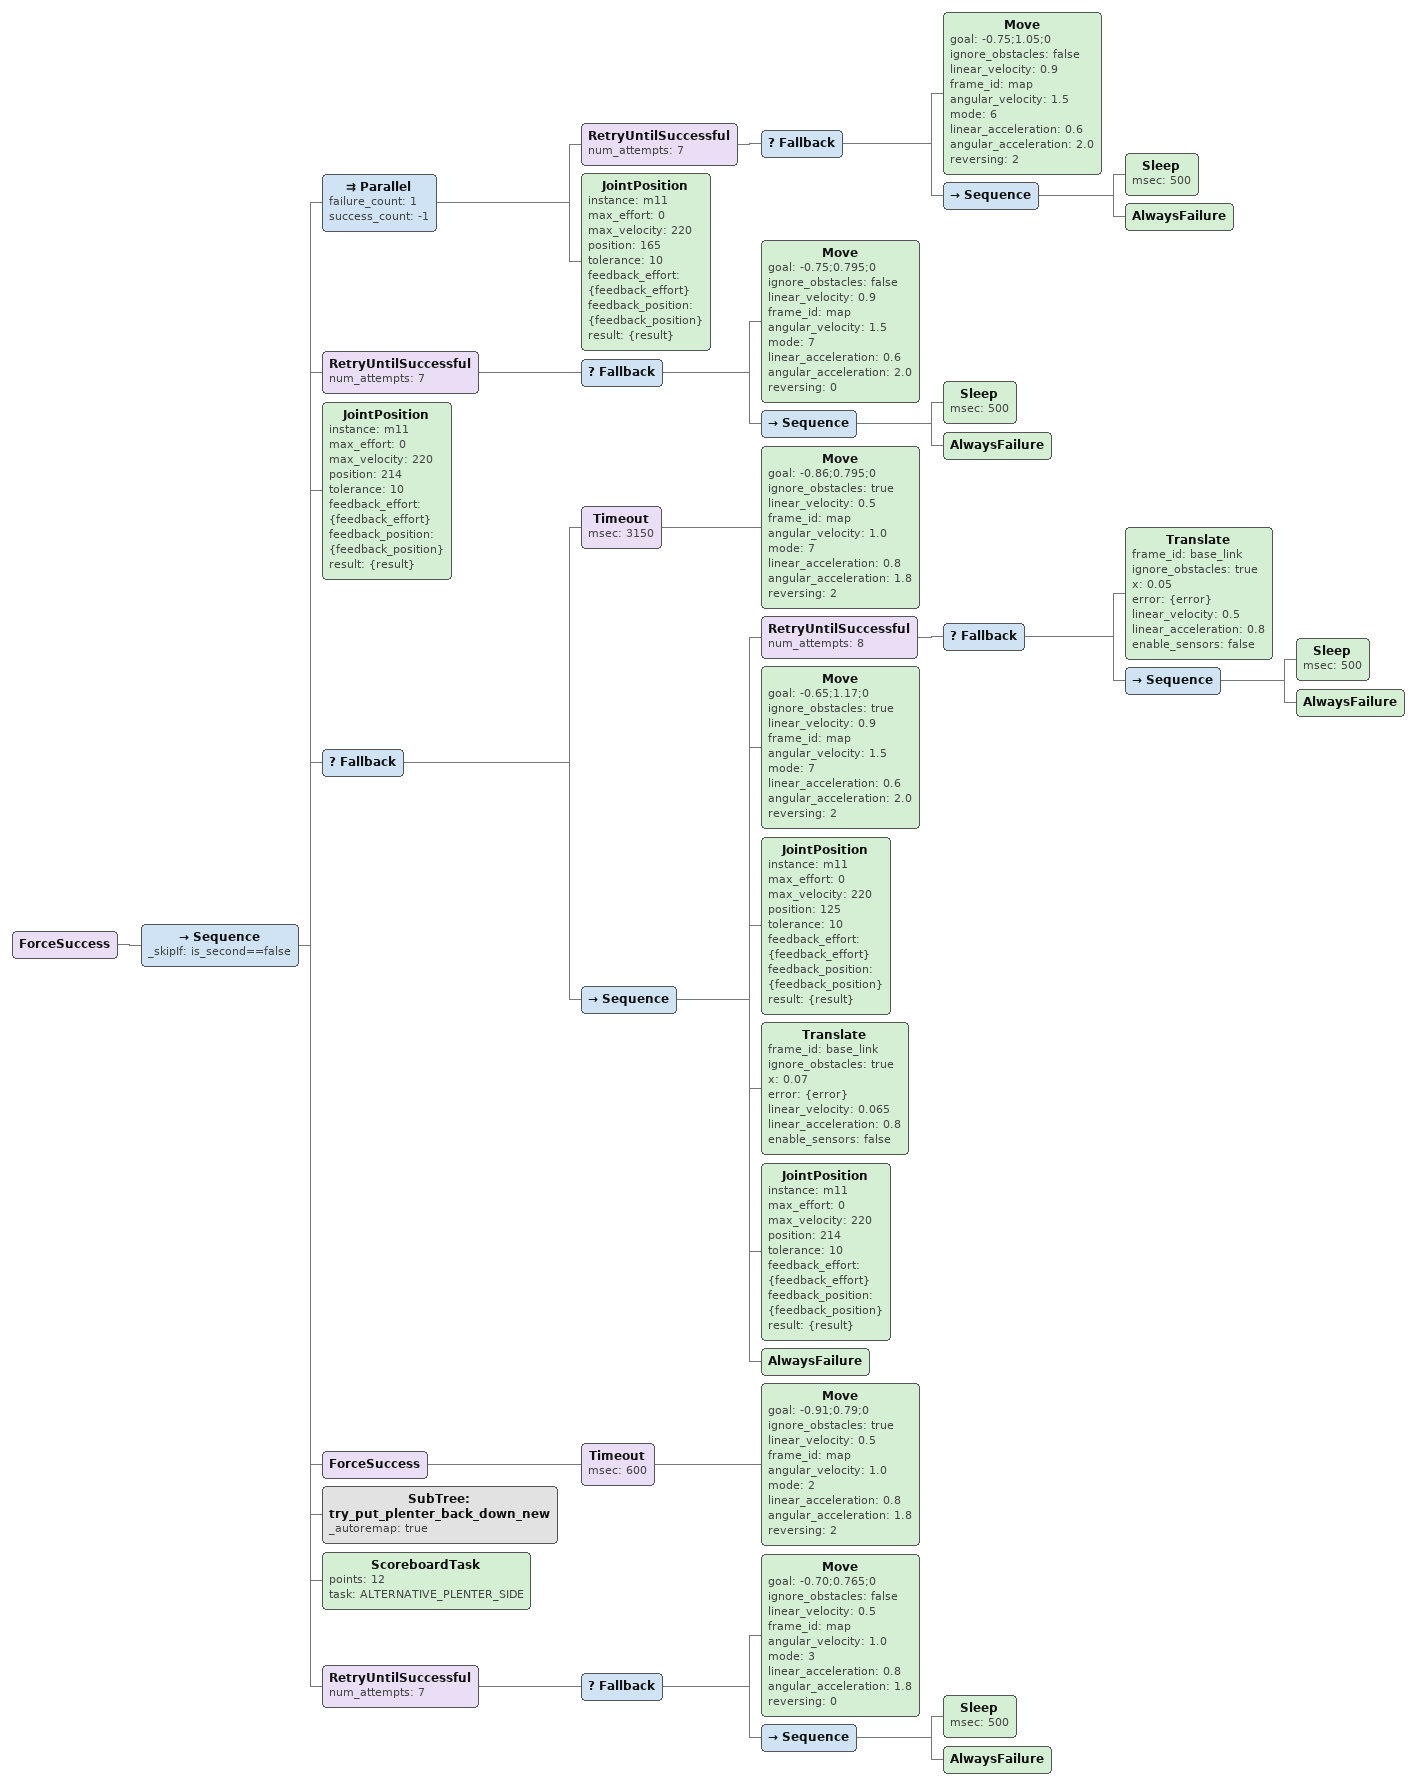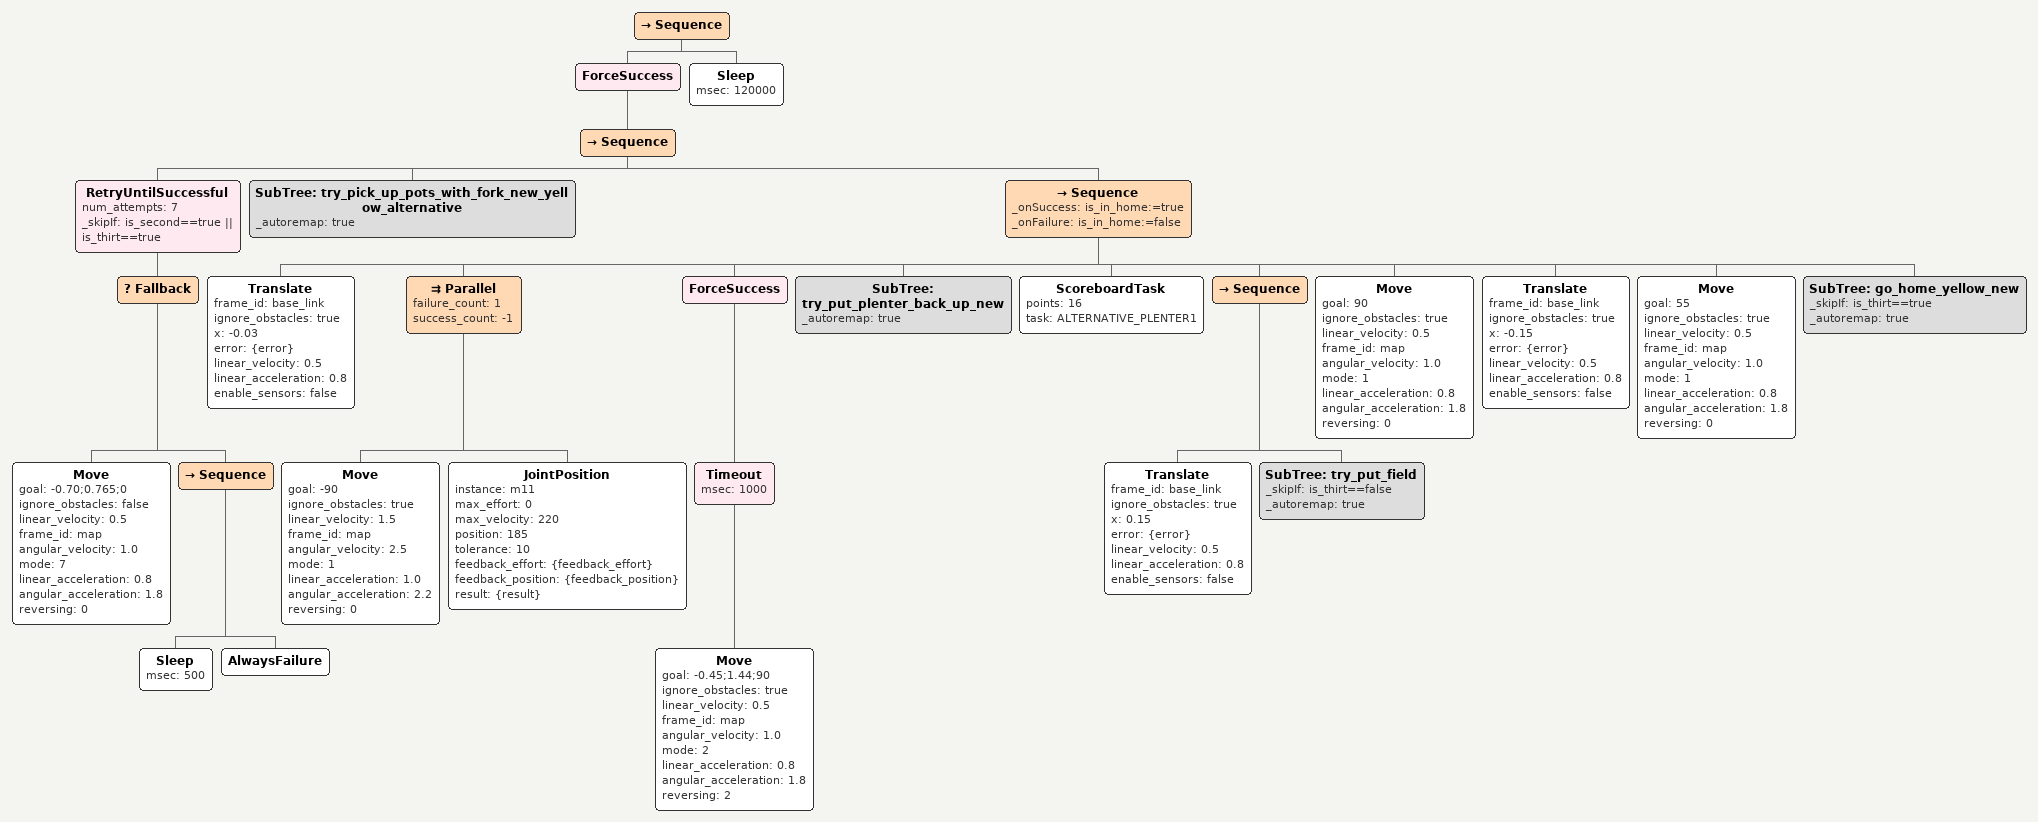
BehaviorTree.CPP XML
<ForceSuccess>
  <Sequence _skipIf="is_second==false">
    <Parallel failure_count="1" success_count="-1">
      <RetryUntilSuccessful num_attempts="7">
        <Fallback>
          <Move goal="-0.75;1.05;0" ignore_obstacles="false" linear_velocity="0.9" frame_id="map" angular_velocity="1.5" mode="6" linear_acceleration="0.6" angular_acceleration="2.0" reversing="2"/>
          <Sequence>
            <Sleep msec="500"/>
            <AlwaysFailure/>
          </Sequence>
        </Fallback>
      </RetryUntilSuccessful>
      <JointPosition instance="m11" max_effort="0" max_velocity="220" position="165" tolerance="10" feedback_effort="{feedback_effort}" feedback_position="{feedback_position}" result="{result}"/>
    </Parallel>
    <RetryUntilSuccessful num_attempts="7">
      <Fallback>
        <Move goal="-0.75;0.795;0" ignore_obstacles="false" linear_velocity="0.9" frame_id="map" angular_velocity="1.5" mode="7" linear_acceleration="0.6" angular_acceleration="2.0" reversing="0"/>
        <Sequence>
          <Sleep msec="500"/>
          <AlwaysFailure/>
        </Sequence>
      </Fallback>
    </RetryUntilSuccessful>
    <JointPosition instance="m11" max_effort="0" max_velocity="220" position="214" tolerance="10" feedback_effort="{feedback_effort}" feedback_position="{feedback_position}" result="{result}"/>
    <Fallback>
      <Timeout msec="3150">
        <Move goal="-0.86;0.795;0" ignore_obstacles="true" linear_velocity="0.5" frame_id="map" angular_velocity="1.0" mode="7" linear_acceleration="0.8" angular_acceleration="1.8" reversing="2"/>
      </Timeout>
      <Sequence>
        <RetryUntilSuccessful num_attempts="8">
          <Fallback>
            <Translate frame_id="base_link" ignore_obstacles="true" x="0.05" error="{error}" linear_velocity="0.5" linear_acceleration="0.8" enable_sensors="false"/>
            <Sequence>
              <Sleep msec="500"/>
              <AlwaysFailure/>
            </Sequence>
          </Fallback>
        </RetryUntilSuccessful>
        <Move goal="-0.65;1.17;0" ignore_obstacles="true" linear_velocity="0.9" frame_id="map" angular_velocity="1.5" mode="7" linear_acceleration="0.6" angular_acceleration="2.0" reversing="2"/>
        <JointPosition instance="m11" max_effort="0" max_velocity="220" position="125" tolerance="10" feedback_effort="{feedback_effort}" feedback_position="{feedback_position}" result="{result}"/>
        <Translate frame_id="base_link" ignore_obstacles="true" x="0.07" error="{error}" linear_velocity="0.065" linear_acceleration="0.8" enable_sensors="false"/>
        <JointPosition instance="m11" max_effort="0" max_velocity="220" position="214" tolerance="10" feedback_effort="{feedback_effort}" feedback_position="{feedback_position}" result="{result}"/>
        <AlwaysFailure/>
      </Sequence>
    </Fallback>
    <ForceSuccess>
      <Timeout msec="600">
        <Move goal="-0.91;0.79;0" ignore_obstacles="true" linear_velocity="0.5" frame_id="map" angular_velocity="1.0" mode="2" linear_acceleration="0.8" angular_acceleration="1.8" reversing="2"/>
      </Timeout>
    </ForceSuccess>
    <SubTree ID="try_put_plenter_back_down_new" _autoremap="true"/>
    <ScoreboardTask points="12" task="ALTERNATIVE_PLENTER_SIDE"/>
    <RetryUntilSuccessful num_attempts="7">
      <Fallback>
        <Move goal="-0.70;0.765;0" ignore_obstacles="false" linear_velocity="0.5" frame_id="map" angular_velocity="1.0" mode="3" linear_acceleration="0.8" angular_acceleration="1.8" reversing="0"/>
        <Sequence>
          <Sleep msec="500"/>
          <AlwaysFailure/>
        </Sequence>
      </Fallback>
    </RetryUntilSuccessful>
  </Sequence>
</ForceSuccess>

<Sequence>
  <ForceSuccess>
    <Sequence>
      <RetryUntilSuccessful num_attempts="7" _skipIf="is_second==true || is_thirt==true">
        <Fallback>
          <Move goal="-0.70;0.765;0" ignore_obstacles="false" linear_velocity="0.5" frame_id="map" angular_velocity="1.0" mode="7" linear_acceleration="0.8" angular_acceleration="1.8" reversing="0"/>
          <Sequence>
            <Sleep msec="500"/>
            <AlwaysFailure/>
          </Sequence>
        </Fallback>
      </RetryUntilSuccessful>
      <SubTree ID="try_pick_up_pots_with_fork_new_yellow_alternative" _autoremap="true"/>
      <Sequence _onSuccess="is_in_home:=true" _onFailure="is_in_home:=false">
        <Translate frame_id="base_link" ignore_obstacles="true" x="-0.03" error="{error}" linear_velocity="0.5" linear_acceleration="0.8" enable_sensors="false"/>
        <Parallel failure_count="1" success_count="-1">
          <Move goal="-90" ignore_obstacles="true" linear_velocity="1.5" frame_id="map" angular_velocity="2.5" mode="1" linear_acceleration="1.0" angular_acceleration="2.2" reversing="0"/>
          <JointPosition instance="m11" max_effort="0" max_velocity="220" position="185" tolerance="10" feedback_effort="{feedback_effort}" feedback_position="{feedback_position}" result="{result}"/>
        </Parallel>
        <ForceSuccess>
          <Timeout msec="1000">
            <Move goal="-0.45;1.44;90" ignore_obstacles="true" linear_velocity="0.5" frame_id="map" angular_velocity="1.0" mode="2" linear_acceleration="0.8" angular_acceleration="1.8" reversing="2"/>
          </Timeout>
        </ForceSuccess>
        <SubTree ID="try_put_plenter_back_up_new" _autoremap="true"/>
        <ScoreboardTask points="16" task="ALTERNATIVE_PLENTER1"/>
        <Sequence>
          <Translate frame_id="base_link" ignore_obstacles="true" x="0.15" error="{error}" linear_velocity="0.5" linear_acceleration="0.8" enable_sensors="false"/>
          <SubTree ID="try_put_field" _skipIf="is_thirt==false" _autoremap="true"/>
        </Sequence>
        <Move goal="90" ignore_obstacles="true" linear_velocity="0.5" frame_id="map" angular_velocity="1.0" mode="1" linear_acceleration="0.8" angular_acceleration="1.8" reversing="0"/>
        <Translate frame_id="base_link" ignore_obstacles="true" x="-0.15" error="{error}" linear_velocity="0.5" linear_acceleration="0.8" enable_sensors="false"/>
        <Move goal="55" ignore_obstacles="true" linear_velocity="0.5" frame_id="map" angular_velocity="1.0" mode="1" linear_acceleration="0.8" angular_acceleration="1.8" reversing="0"/>
        <SubTree ID="go_home_yellow_new" _skipIf="is_thirt==true" _autoremap="true"/>
      </Sequence>
    </Sequence>
  </ForceSuccess>
  <Sleep msec="120000"/>
</Sequence>
